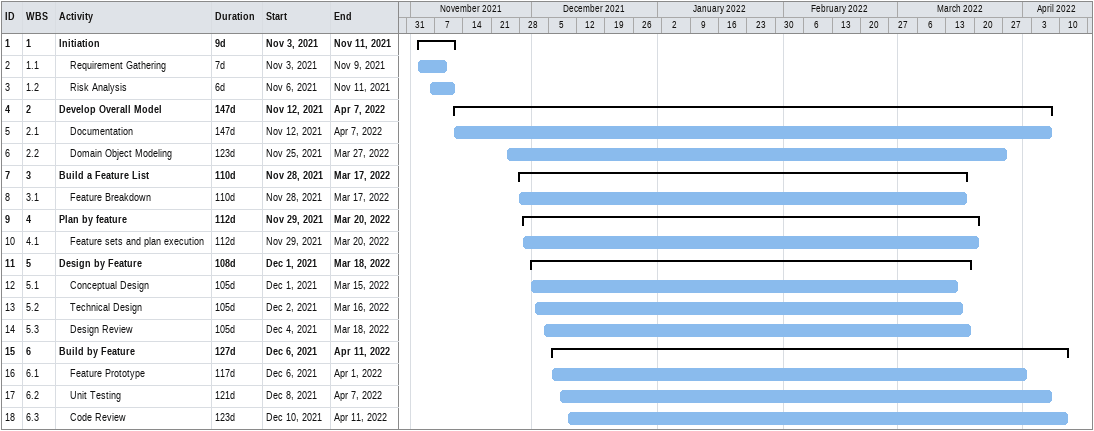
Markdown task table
| ID | WBS | Task | Duration | Start | Finish |
|---|---|---|---|---|---|
| 1 | 1 | **Initiation** | 9d | 2021-11-03 | 2021-11-11 |
| 2 | 1.1 | Requirement Gathering | 7d | 2021-11-03 | 2021-11-09 |
| 3 | 1.2 | Risk Analysis | 6d | 2021-11-06 | 2021-11-11 |
| 4 | 2 | **Develop Overall Model** | 147d | 2021-11-12 | 2022-04-07 |
| 5 | 2.1 | Documentation | 147d | 2021-11-12 | 2022-04-07 |
| 6 | 2.2 | Domain Object Modeling | 123d | 2021-11-25 | 2022-03-27 |
| 7 | 3 | **Build a Feature List** | 110d | 2021-11-28 | 2022-03-17 |
| 8 | 3.1 | Feature Breakdown | 110d | 2021-11-28 | 2022-03-17 |
| 9 | 4 | **Plan by feature** | 112d | 2021-11-29 | 2022-03-20 |
| 10 | 4.1 | Feature sets and plan execution | 112d | 2021-11-29 | 2022-03-20 |
| 11 | 5 | **Design by Feature** | 108d | 2021-12-01 | 2022-03-18 |
| 12 | 5.1 | Conceptual Design | 105d | 2021-12-01 | 2022-03-15 |
| 13 | 5.2 | Technical Design | 105d | 2021-12-02 | 2022-03-16 |
| 14 | 5.3 | Design Review | 105d | 2021-12-04 | 2022-03-18 |
| 15 | 6 | **Build by Feature** | 127d | 2021-12-06 | 2022-04-11 |
| 16 | 6.1 | Feature Prototype | 117d | 2021-12-06 | 2022-04-01 |
| 17 | 6.2 | Unit Testing | 121d | 2021-12-08 | 2022-04-07 |
| 18 | 6.3 | Code Review | 123d | 2021-12-10 | 2022-04-11 |
